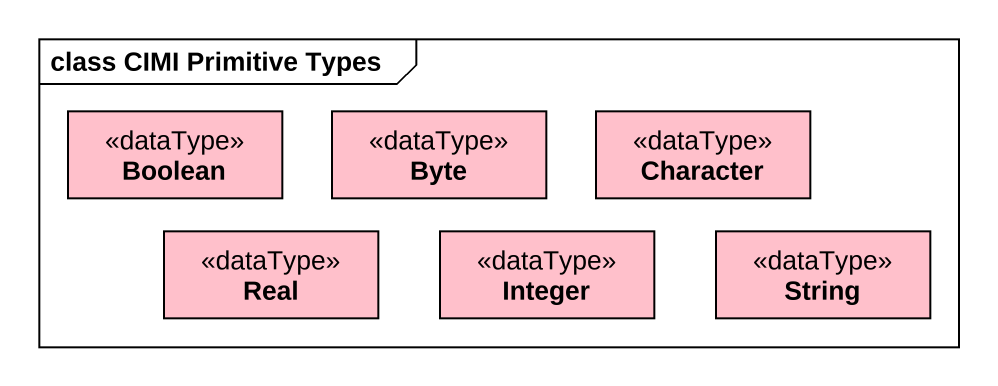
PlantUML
@startuml
mainframe class CIMI Primitive Types
hide circle
hide empty members
class Boolean <<dataType>> #FFC0CB
class Byte <<dataType>> #FFC0CB
class Character <<dataType>> #FFC0CB
class Real <<dataType>> #FFC0CB
class Integer <<dataType>> #FFC0CB
class String <<dataType>> #FFC0CB
@enduml
